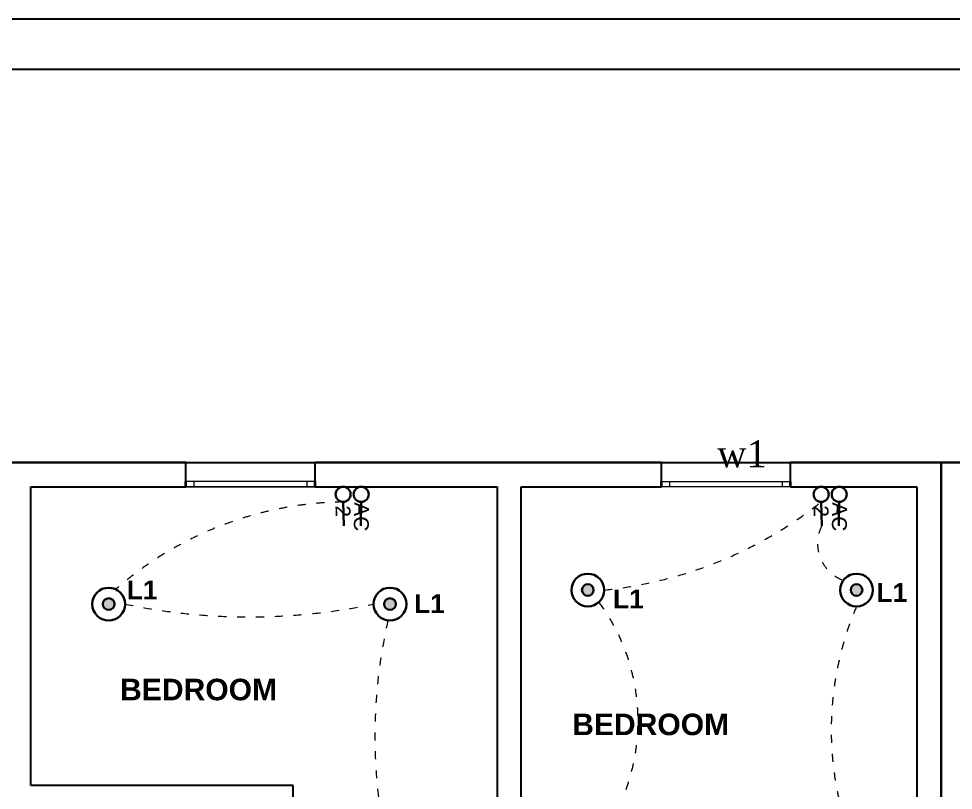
# Model space of a CAD drawing. Header units: inches. Extents: x 23 to 2032867, y 13 to 664695.
# Drawn here: x 165660 to 174347, y 307837 to 315005 of the extents above; entities that cross this region are included whole.
import ezdxf
from ezdxf.enums import TextEntityAlignment as Align

# ---------------------------------------------------------------- set-up
doc = ezdxf.new("R2010")
doc.units = ezdxf.units.IN
doc.header["$MEASUREMENT"] = 0
doc.linetypes.add('DASHED1', pattern=[1, 0.3, -0.4, 0.3])
doc.linetypes.add('Hidden Line', pattern=[391.222223, 282.222223, -109])
for name, color, linetype, lineweight, true_color in [('Annotation - Text_Pen_No__86', 7, 'Continuous', 20, 0x5555ff), ('ARCHICAD Windows_Pen_No__23', 7, 'Continuous', 20, 0xff6600), ('ARCHICAD Windows_Pen_No__3', 7, 'Continuous', 18, 0xff6600), ('Structural - Bearing_Pen_No__89', 7, 'Continuous', 20, 0x71cebe)]:
    doc.layers.add(name, color=color, linetype=linetype, lineweight=lineweight, true_color=true_color)
doc.layers.add('ARCHICAD Windows_Pen_No__27', color=7, linetype='Continuous', lineweight=35)
doc.layers.add('Structural - Bearing_Pen_No__27', color=7, linetype='Continuous', lineweight=35)
for name, color, linetype in [('E-inst', 3, 'Continuous'), ('E-inst.', 3, 'Continuous'), ('LIAB', 8, 'Continuous'), ('PLOTYR', 15, 'Continuous')]:
    doc.layers.add(name, color=color, linetype=linetype)
doc.styles.add('GENERATED_STYLE_2', font='arialbd.ttf')
doc.styles.add('MtXpl_Times_New_Roma', font='times.ttf')
doc.styles.add('NEW', font='swisseb.ttf', dxfattribs={"width": 0.75})
doc.styles.add('ORIG2', font='ORIG2')

msp = doc.modelspace()

# ---------------------------------------------------------------- hatches: boundary and pattern name
at = {"layer": 'E-inst.', "lineweight": 30}
for points in [[(170895.803, 309697.277, -1), (171004.501, 309697.277, -1)], [(173393.39, 309697.277, -1), (173502.089, 309697.277, -1)], [(166442.382, 309566.876, -1), (166551.08, 309566.876, -1)], [(169056.922, 309566.876, -1), (169165.62, 309566.876, -1)]]:
    msp.add_hatch(color=256, dxfattribs=at).paths.add_polyline_path(points)

# ---------------------------------------------------------------- linework, layer by layer
at = {"layer": 'ARCHICAD Windows_Pen_No__23', "color": 8, "linetype": 'Continuous'}
for p, q in [((167289.857, 310706.203), (167214.857, 310706.203)), ((167289.857, 310706.203), (167214.857, 310706.203)), ((167214.857, 310656.203), (167289.857, 310656.203)), ((167214.857, 310656.203), (167289.857, 310656.203)), ((167289.857, 310656.203), (167289.857, 310706.203)), ((167289.857, 310656.203), (167289.857, 310706.203)), ((168414.857, 310706.203), (168339.857, 310706.203)), ((168339.857, 310706.203), (168339.857, 310656.203)), ((168414.857, 310706.203), (168339.857, 310706.203)), ((168339.857, 310706.203), (168339.857, 310656.203)), ((168339.857, 310656.203), (168414.857, 310656.203)), ((168339.857, 310656.203), (168414.857, 310656.203)), ((171634.819, 310706.203), (171709.819, 310706.203)), ((171709.819, 310656.203), (171634.819, 310656.203)), ((171709.819, 310706.203), (171709.819, 310656.203)), ((172759.819, 310656.203), (172759.819, 310706.203)), ((172759.819, 310706.203), (172834.819, 310706.203)), ((172834.819, 310656.203), (172759.819, 310656.203))]:
    msp.add_line(p, q, dxfattribs=at)
at = {"layer": 'ARCHICAD Windows_Pen_No__27', "color": 8, "linetype": 'Continuous'}
for p, q in [((167214.857, 310656.203), (167214.857, 310706.203)), ((167214.857, 310656.203), (167214.857, 310706.203)), ((168414.857, 310656.203), (168414.857, 310706.203)), ((168414.857, 310656.203), (168414.857, 310706.203)), ((171634.819, 310656.203), (171634.819, 310706.203)), ((172834.819, 310656.203), (172834.819, 310706.203))]:
    msp.add_line(p, q, dxfattribs=at)
at = {"layer": 'ARCHICAD Windows_Pen_No__3', "color": 8, "linetype": 'Continuous'}
for p, q in [((168414.857, 310881.203), (167214.857, 310881.203)), ((168414.857, 310881.203), (167214.857, 310881.203)), ((172834.819, 310881.203), (171634.819, 310881.203)), ((168414.857, 310656.203), (167214.857, 310656.203)), ((168414.857, 310656.203), (167214.857, 310656.203)), ((168339.857, 310706.203), (167289.857, 310706.203)), ((168339.857, 310706.203), (167289.857, 310706.203)), ((167289.857, 310656.203), (168339.857, 310656.203)), ((167289.857, 310656.203), (168339.857, 310656.203)), ((172834.819, 310656.203), (171634.819, 310656.203)), ((171709.819, 310706.203), (172759.819, 310706.203)), ((172759.819, 310656.203), (171709.819, 310656.203))]:
    msp.add_line(p, q, dxfattribs=at)
at = {"layer": 'E-inst', "color": 3, "lineweight": 30}
for p, q in [((168677.035, 310516.317), (168681.249, 310293.763)), ((168842.348, 310516.31), (168839.337, 310293.737)), ((173120.525, 310516.317), (173124.74, 310293.763)), ((173285.839, 310516.31), (173282.828, 310293.737))]:
    msp.add_line(p, q, dxfattribs=at)
for centre in [(168675.552, 310586.252), (168843.452, 310586.252), (173119.043, 310586.252), (173286.943, 310586.252)]:
    msp.add_circle(centre, 69.951, dxfattribs=at)
at = {"layer": 'E-inst.', "lineweight": 30}
for centre, radius in [((170950.152, 309697.277), 152.207), ((173447.739, 309697.277), 152.207), ((166496.731, 309566.876), 152.207), ((169111.271, 309566.876), 152.207), ((170950.152, 309697.277), 54.349), ((173447.739, 309697.277), 54.349), ((166496.731, 309566.876), 54.349), ((169111.271, 309566.876), 54.349)]:
    msp.add_circle(centre, radius, dxfattribs=at)
at = {"layer": 'E-inst.', "color": 6, "linetype": 'DASHED1', "lineweight": 20, "ltscale": 250}
for centre, radius, start, end in [((168730.48, 307215.381), 3301.369, 90.9275943, 131.0650953), ((170708.415, 313559.639), 3882.4, 275.82378, 308.3827506), ((173450.703, 310129.996), 364.791, 153.3245539, 249.8682895), ((167804.001, 315122.322), 5674.253, 258.2546628, 281.7453372), ((169553.666, 308480.424), 1863.457, 318.5389619, 36.3852252), ((176139.474, 308395.84), 2926.801, 156.8800389, 203.1199611), ((173793.447, 308338.615), 4822.516, 167.0932336, 193.8563947)]:
    msp.add_arc(centre, radius, start, end, dxfattribs=at)
at = {"layer": 'LIAB', "color": 7, "linetype": 'Continuous', "ltscale": 256.031999}
msp.add_line((146909.077, 314535.73), (184339.191, 314535.73), dxfattribs=at)
at = {"layer": 'PLOTYR', "color": 1, "linetype": 'Continuous', "ltscale": 250}
msp.add_line((146316.043, 315005.152), (184808.613, 315005.152), dxfattribs=at)
at = {"layer": 'Structural - Bearing_Pen_No__27', "color": 8, "linetype": 'Continuous', "lineweight": 25}
for p, q in [((165772.889, 310881.203), (165547.889, 310881.203)), ((167214.857, 310881.203), (165772.889, 310881.203)), ((167214.857, 310881.203), (165772.889, 310881.203)), ((167214.857, 310706.203), (167214.857, 310881.203)), ((167214.857, 310706.203), (167214.857, 310881.203)), ((168414.857, 310706.203), (168414.857, 310881.203)), ((168414.857, 310706.203), (168414.857, 310881.203)), ((170332.157, 310881.203), (168414.857, 310881.203)), ((171634.819, 310881.203), (168414.857, 310881.203)), ((171634.819, 310706.203), (171634.819, 310881.203)), ((172834.819, 310706.203), (172834.819, 310881.203)), ((174009.907, 310881.203), (172834.819, 310881.203)), ((174234.907, 310881.203), (174009.907, 310881.203)), ((174459.907, 310881.203), (174234.907, 310881.203)), ((165772.889, 307880.237), (165772.889, 310656.203)), ((165772.889, 310656.203), (167214.857, 310656.203)), ((165772.889, 310656.203), (167214.857, 310656.203)), ((167214.857, 310656.203), (167214.857, 310706.203)), ((167214.857, 310656.203), (167214.857, 310706.203)), ((168414.857, 310656.203), (168414.857, 310706.203)), ((168414.857, 310656.203), (168414.857, 310706.203)), ((168414.857, 310656.203), (170107.157, 310656.203)), ((168414.857, 310656.203), (170107.157, 310656.203)), ((170107.157, 310656.203), (170107.157, 306140.445)), ((170332.157, 306140.445), (170332.157, 310656.203)), ((170332.157, 310656.203), (171634.819, 310656.203)), ((171634.819, 310656.203), (171634.819, 310706.203)), ((172834.819, 310656.203), (172834.819, 310706.203)), ((172834.819, 310656.203), (174009.907, 310656.203)), ((174009.907, 310656.203), (174009.907, 306140.445)), ((174234.907, 307880.237), (174234.907, 310656.203)), ((174234.907, 310656.203), (174234.907, 306140.445)), ((168212.96, 307880.237), (165772.889, 307880.237)), ((168212.96, 307655.237), (168212.96, 307880.237))]:
    msp.add_line(p, q, dxfattribs=at)
at = {"layer": 'Structural - Bearing_Pen_No__89', "color": 8, "linetype": 'Continuous', "lineweight": 25}
for p, q in [((165547.889, 310881.203), (174234.907, 310881.203)), ((174234.907, 310881.203), (174232.889, 298431.203)), ((174234.907, 305915.655), (174234.907, 310881.203)), ((174234.907, 310881.203), (182921.925, 310881.203))]:
    msp.add_line(p, q, dxfattribs=at)

# ---------------------------------------------------------------- texts
at = {"color": 8, "linetype": 'Hidden Line', "lineweight": 25, "style": 'MtXpl_Times_New_Roma'}
msp.add_text('w1', height=250, dxfattribs=at).set_placement((172152.73, 310838.506))
at = {"layer": 'Annotation - Text_Pen_No__86', "color": 8, "linetype": 'Hidden Line', "lineweight": 25, "style": 'GENERATED_STYLE_2'}
for p in [(166602.991, 308673.27), (170804.898, 308349.371)]:
    msp.add_text('BEDROOM', height=200, dxfattribs=at).set_placement(p)
at = {"layer": 'E-inst', "color": 7, "lineweight": 30, "style": 'NEW'}
for p in [(166807.432, 309698.375, -1168.161), (171327.254, 309614.25, -1168.161), (173776.547, 309674.183, -1168.161), (169478.266, 309570.782, -1168.161)]:
    msp.add_text('L1', height=175, rotation=360, dxfattribs=at).set_placement(p, align=Align.MIDDLE)
at = {"layer": 'E-inst', "color": 7, "lineweight": 30, "char_height": 138.74777, "width": 5827.10721, "style": 'ORIG2'}
for s, insert, attachment_point, rotation in [('{\\fArial|b0|i0|c0|p34;AC}', (168917.565, 310511.14, 13888.51), 1, 269.0952282), ('{\\fArial|b0|i0|c0|p34;AC}', (173361.056, 310511.14, 13888.51), 1, 269.0952282), ('{\\fArial|b0|i0|c0|p34;2}', (168745.473, 310377.218, 13888.51), 3, 271.2145695), ('{\\fArial|b0|i0|c0|p34;2}', (173188.963, 310377.218, 13888.51), 3, 271.2145695)]:
    msp.add_mtext(s, dxfattribs=dict(at, insert=insert, attachment_point=attachment_point, rotation=rotation))

doc.saveas('drawing.dxf')
